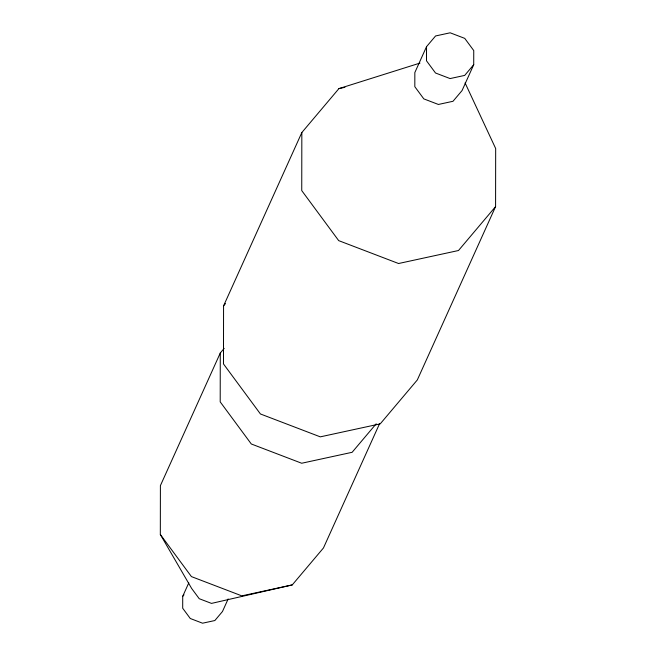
<?xml version="1.0" encoding="UTF-8"?>
<svg xmlns="http://www.w3.org/2000/svg" width="656" height="656" viewBox="0 0 656 656"><rect width="100%" height="100%" fill="white"/><g stroke="black" fill="none" stroke-linecap="round" stroke-linejoin="round"><path stroke-width="0.98" d="M379.545 423.743L323.465 547.957L292.248 584.914L211.503 603.397L199.219 598.698L191.634 588.432L160.326 534.492L160.4 485.62L220.277 353.01L224.18 348.385M188.805 582.823L182.712 596.329L182.696 608.235L190.273 618.501L202.556 623.2L214.856 620.535L222.466 611.523L228.157 598.92M220.277 353.01L220.203 401.874L251.297 443.981L301.686 463.243L352.124 452.304L376.183 423.809M419.971 63.083L338.922 88.609L301.834 132.537L223.565 305.868L223.483 363.941L260.432 413.969L320.3 436.855L380.234 423.858L417.323 379.931L495.583 206.599L495.674 148.527L465.079 82.918M301.834 132.537L301.744 190.601L338.693 240.629L398.569 263.515L458.495 250.518L495.583 206.599M426.531 46.666L426.507 60.811L435.51 72.996L450.09 78.572L464.694 75.407L473.722 64.706L473.747 50.561L464.743 38.376L450.164 32.8L435.568 35.965L426.531 46.666L414.838 72.554L414.822 86.699L423.817 98.884L438.405 104.46L453.001 101.286L462.037 90.594L473.722 64.706M223.565 305.868L225.516 303.556M182.712 596.329L183.983 594.82M338.922 88.609L344.917 87.314M292.248 584.914L241.81 595.861L191.421 576.599L160.326 534.492"/></g></svg>
